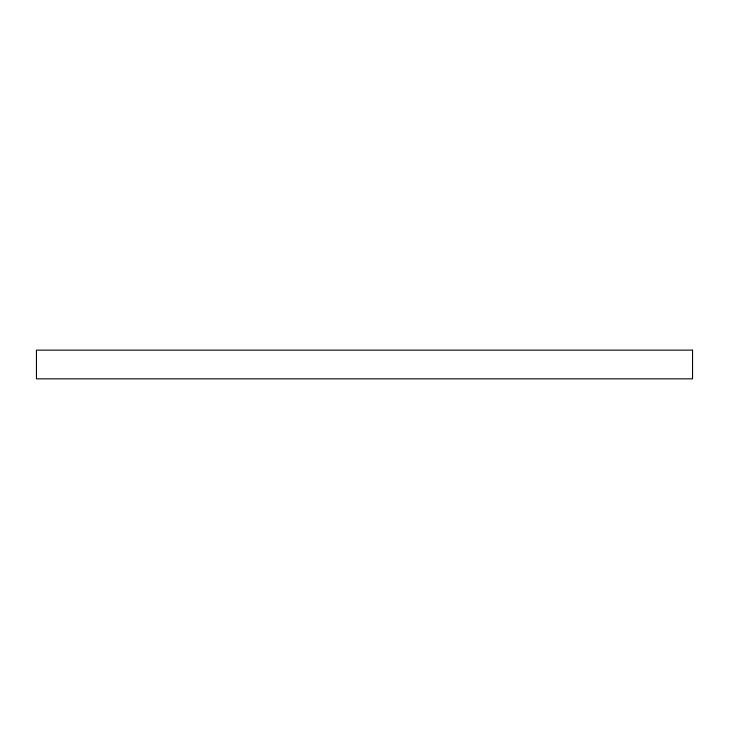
<?xml version="1.0" encoding="UTF-8"?>
<svg xmlns="http://www.w3.org/2000/svg" width="729" height="729" viewBox="0 0 729 729"><rect width="100%" height="100%" fill="white"/><g stroke="black" fill="none" stroke-linecap="round" stroke-linejoin="round"><path stroke-width="1.09" d="M692.55 350.148L36.45 350.148L36.45 378.852L692.55 378.852L692.55 350.148"/></g></svg>
